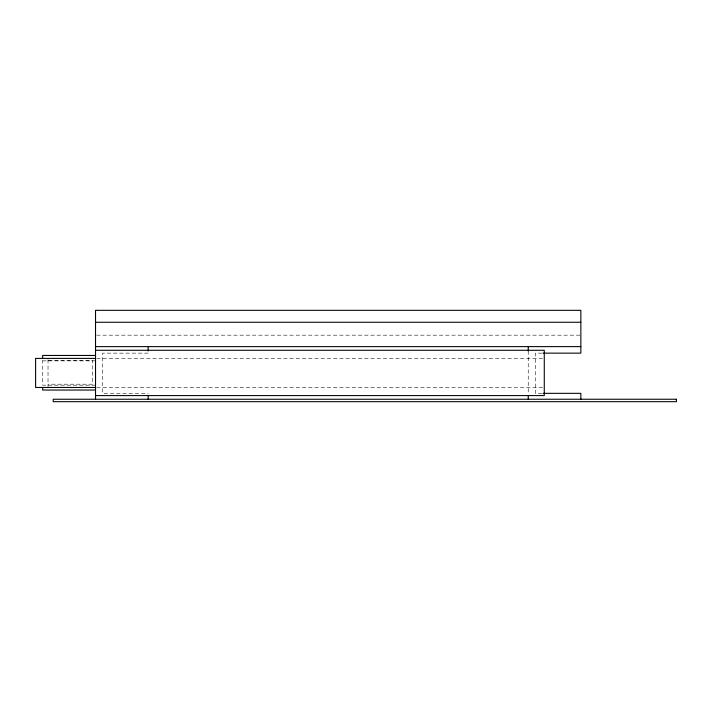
<?xml version="1.0" encoding="UTF-8"?>
<svg xmlns="http://www.w3.org/2000/svg" width="712" height="712" viewBox="0 0 712 712"><rect width="100%" height="100%" fill="white"/><g stroke="black" fill="none" stroke-linecap="round" stroke-linejoin="round"><path stroke-width="0.53" stroke-dasharray="3.56 2.67" d="M96.645 335.174L580.858 335.174M148.149 353.143L102.599 353.143L102.599 393.344L148.149 393.344M541.966 353.143L535.299 353.143L535.299 393.344L541.966 393.344M96.69 358.403L543.176 358.403M48.024 360.325L92.605 360.325L92.605 384.195L48.024 384.195M42.667 360.868L95.533 360.868M95.533 385.183L42.667 385.183L42.667 360.512M96.69 387.462L543.176 387.462M528.233 351.007L528.233 393.763M48.024 359.676L48.024 386.669"/><path stroke-width="1.07" d="M95.533 322.26L580.858 322.26M95.533 346.619L580.858 346.619M95.533 350.277L544.279 350.277L544.279 395.587L95.533 395.587M543.078 353.143L580.858 353.143L580.858 310.325L95.533 310.325L95.533 399.245M95.533 355.448L42.667 355.448L42.667 357.762M95.577 358.403L35.6 358.403L35.6 387.462L95.577 387.462M95.533 390.043L42.667 390.043L42.667 387.728M543.078 393.344L580.858 393.344L580.858 399.245M528.233 346.619L528.233 351.007M528.233 395.952L528.233 399.245M148.149 346.619L148.149 350.972M148.149 395.311L148.149 399.245M676.4 399.245L53.213 399.245L53.213 401.675L676.4 401.675L676.4 399.245"/></g></svg>
